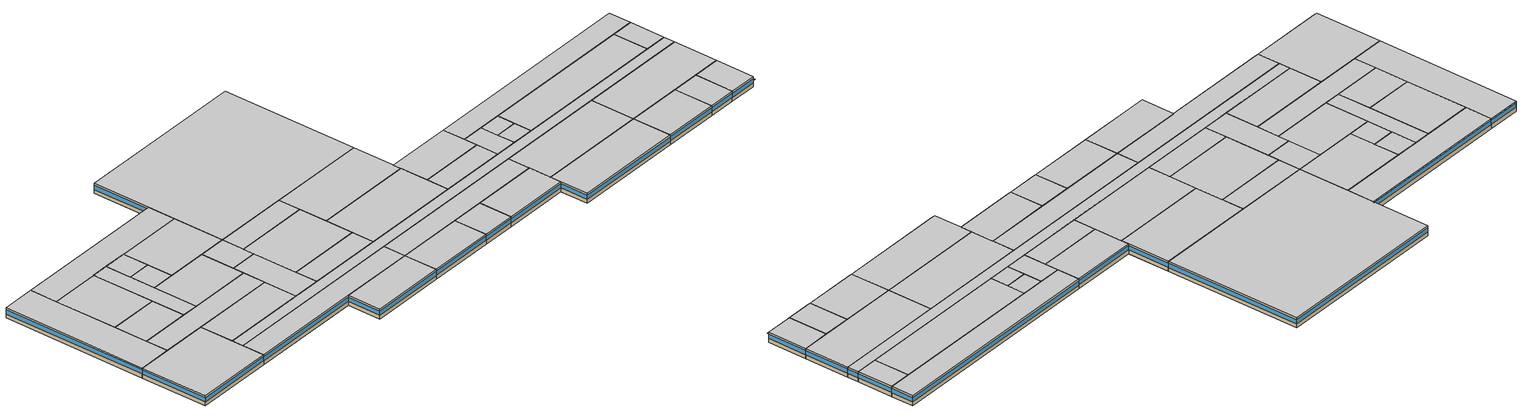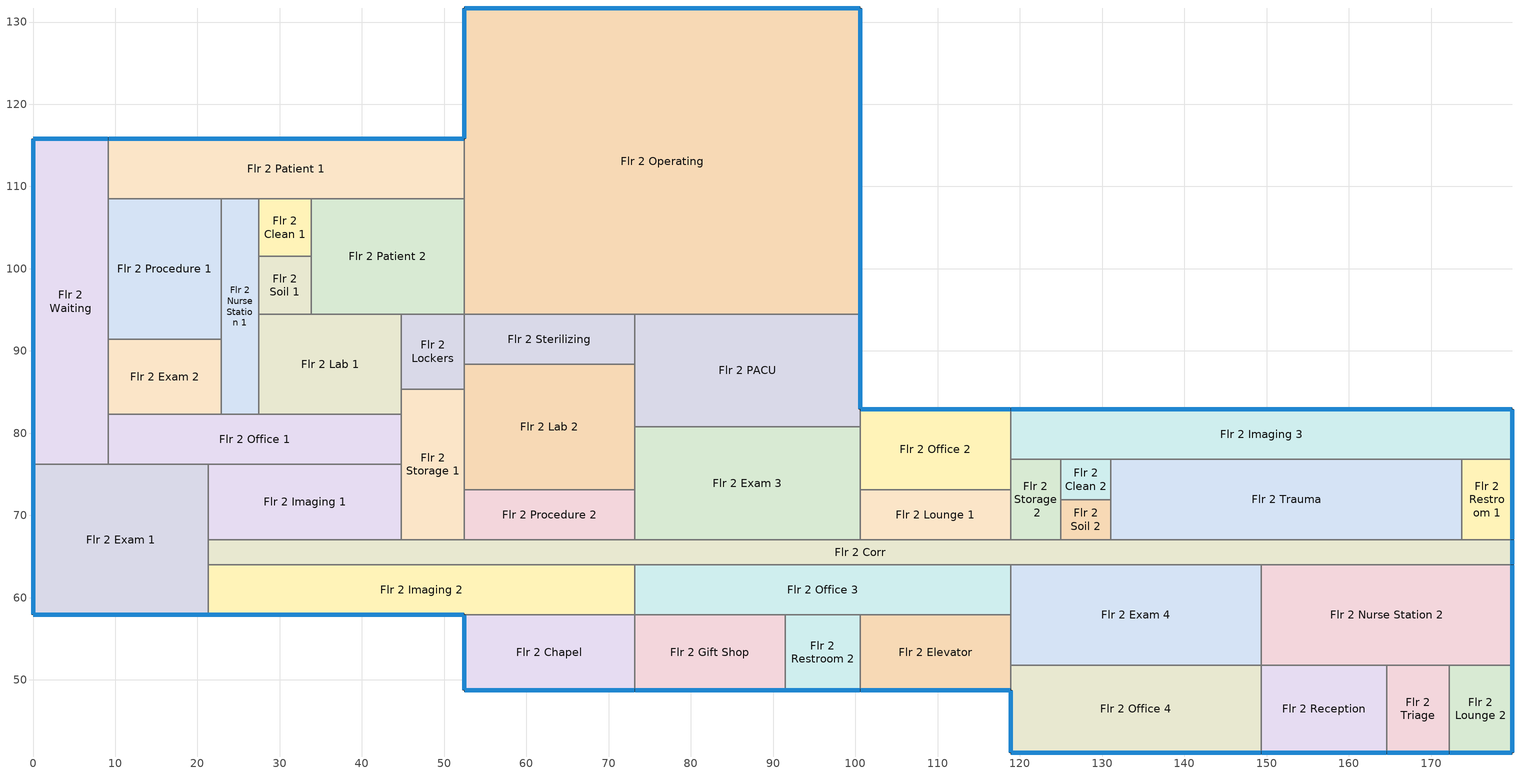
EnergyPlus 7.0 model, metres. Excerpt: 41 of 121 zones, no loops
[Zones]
Flr 2 Chapel
 floor adiabatic (INT-FLOOR-TOPSIDE): 73.15,57.91 73.15,48.77 52.43,48.77 52.43,57.91 z3.96
 wall outside (Mass_R-13.3 ci_Ext-wall): 52.43,57.91 52.43,48.77 73.15,48.77 z3.96:6.71
 wall adiabatic (Standard_Int-Wall): 73.15,48.77 73.15,57.91 52.43,57.91 z3.96:6.71
 window (South_Window): 52.48,48.77 73.1,48.77 z5.06:6.17
 window (West_Window): 52.43,57.86 52.43,48.82 z5.06:6.17
 ceiling adiabatic (INT-FLOOR-UNDERSIDE): 52.43,57.91 52.43,48.77 73.15,48.77 73.15,57.91 z6.71
Flr 2 Clean 1
 floor adiabatic (INT-FLOOR-TOPSIDE): 33.83,108.51 33.83,101.5 27.43,101.5 27.43,108.51 z3.96
 wall adiabatic (Standard_Int-Wall): 33.83,108.51 27.43,108.51 27.43,101.5 33.83,101.5 33.83,108.51 z3.96:6.71
 ceiling adiabatic (INT-FLOOR-UNDERSIDE): 27.43,108.51 27.43,101.5 33.83,101.5 33.83,108.51 z6.71
Flr 2 Clean 2
 floor adiabatic (INT-FLOOR-TOPSIDE): 131.06,76.81 131.06,71.93 124.97,71.93 124.97,76.81 z3.96
 wall adiabatic (Standard_Int-Wall): 131.06,76.81 124.97,76.81 124.97,71.93 131.06,71.93 131.06,76.81 z3.96:6.71
 ceiling adiabatic (INT-FLOOR-UNDERSIDE): 124.97,76.81 124.97,71.93 131.06,71.93 131.06,76.81 z6.71
Flr 2 Corr
 floor adiabatic (INT-FLOOR-TOPSIDE): 179.83,67.06 179.83,64.01 21.34,64.01 21.34,67.06 z3.96
 wall outside (Mass_R-13.3 ci_Ext-wall): 179.83,64.01 179.83,67.06 z3.96:6.71
 wall adiabatic (Standard_Int-Wall): 179.83,67.06 21.34,67.06 21.34,64.01 179.83,64.01 z3.96:6.71
 window (East_Window): 179.83,64.06 179.83,67.01 z5.06:6.2
 ceiling adiabatic (INT-FLOOR-UNDERSIDE): 21.34,67.06 21.34,64.01 179.83,64.01 179.83,67.06 z6.71
Flr 2 Elevator
 floor adiabatic (INT-FLOOR-TOPSIDE): 118.87,57.91 118.87,48.77 100.58,48.77 100.58,57.91 z3.96
 wall outside (Mass_R-13.3 ci_Ext-wall): 100.58,48.77 118.87,48.77 z3.96:6.71
 wall adiabatic (Standard_Int-Wall): 118.87,48.77 118.87,57.91 100.58,57.91 100.58,48.77 z3.96:6.71
 window (South_Window): 100.63,48.77 118.82,48.77 z5.06:6.17
 ceiling adiabatic (INT-FLOOR-UNDERSIDE): 100.58,57.91 100.58,48.77 118.87,48.77 118.87,57.91 z6.71
Flr 2 Exam 1
 floor adiabatic (INT-FLOOR-TOPSIDE): 21.34,76.2 21.34,57.91 0,57.91 0,76.2 z3.96
 wall outside (Mass_R-13.3 ci_Ext-wall): 0,76.2 0,57.91 21.34,57.91 z3.96:6.71
 wall adiabatic (Standard_Int-Wall): 21.34,57.91 21.34,76.2 0,76.2 z3.96:6.71
 window (West_Window): 0,76.15 0,57.96 z5.06:6.17
 window (South_Window): 0.05,57.91 21.29,57.91 z5.06:6.16
 ceiling adiabatic (INT-FLOOR-UNDERSIDE): 0,76.2 0,57.91 21.34,57.91 21.34,76.2 z6.71
Flr 2 Exam 2
 floor adiabatic (INT-FLOOR-TOPSIDE): 22.86,91.44 22.86,82.3 9.14,82.3 9.14,91.44 z3.96
 wall adiabatic (Standard_Int-Wall): 22.86,82.3 22.86,91.44 9.14,91.44 9.14,82.3 22.86,82.3 z3.96:6.71
 ceiling adiabatic (INT-FLOOR-UNDERSIDE): 9.14,91.44 9.14,82.3 22.86,82.3 22.86,91.44 z6.71
Flr 2 Exam 3
 floor adiabatic (INT-FLOOR-TOPSIDE): 100.58,80.77 100.58,67.06 73.15,67.06 73.15,80.77 z3.96
 wall adiabatic (Standard_Int-Wall): 73.15,67.06 100.58,67.06 100.58,80.77 73.15,80.77 73.15,67.06 z3.96:6.71
 ceiling adiabatic (INT-FLOOR-UNDERSIDE): 73.15,80.77 73.15,67.06 100.58,67.06 100.58,80.77 z6.71
Flr 2 Exam 4
 floor adiabatic (INT-FLOOR-TOPSIDE): 149.35,64.01 149.35,51.82 118.87,51.82 118.87,64.01 z3.96
 wall adiabatic (Standard_Int-Wall): 118.87,51.82 149.35,51.82 149.35,64.01 118.87,64.01 118.87,51.82 z3.96:6.71
 ceiling adiabatic (INT-FLOOR-UNDERSIDE): 118.87,64.01 118.87,51.82 149.35,51.82 149.35,64.01 z6.71
Flr 2 Gift Shop
 floor adiabatic (INT-FLOOR-TOPSIDE): 91.44,57.91 91.44,48.77 73.15,48.77 73.15,57.91 z3.96
 wall outside (Mass_R-13.3 ci_Ext-wall): 73.15,48.77 91.44,48.77 z3.96:6.71
 wall adiabatic (Standard_Int-Wall): 91.44,48.77 91.44,57.91 73.15,57.91 73.15,48.77 z3.96:6.71
 window (South_Window): 73.2,48.77 91.39,48.77 z5.06:6.17
 ceiling adiabatic (INT-FLOOR-UNDERSIDE): 73.15,57.91 73.15,48.77 91.44,48.77 91.44,57.91 z6.71
Flr 2 Imaging 1
 floor adiabatic (INT-FLOOR-TOPSIDE): 44.81,76.2 44.81,67.06 21.34,67.06 21.34,76.2 z3.96
 wall adiabatic (Standard_Int-Wall): 21.34,67.06 44.81,67.06 44.81,76.2 21.34,76.2 21.34,67.06 z3.96:6.71
 ceiling adiabatic (INT-FLOOR-UNDERSIDE): 21.34,76.2 21.34,67.06 44.81,67.06 44.81,76.2 z6.71
Flr 2 Imaging 2
 floor adiabatic (INT-FLOOR-TOPSIDE): 73.15,64.01 73.15,57.91 21.34,57.91 21.34,64.01 z3.96
 wall outside (Mass_R-13.3 ci_Ext-wall): 21.34,57.91 52.43,57.91 z3.96:6.71
 wall adiabatic (Standard_Int-Wall): 52.43,57.91 73.15,57.91 73.15,64.01 21.34,64.01 21.34,57.91 z3.96:6.71
 window (South_Window): 21.39,57.91 52.38,57.91 z5.06:6.16
 ceiling adiabatic (INT-FLOOR-UNDERSIDE): 21.34,64.01 21.34,57.91 73.15,57.91 73.15,64.01 z6.71
Flr 2 Imaging 3
 floor adiabatic (INT-FLOOR-TOPSIDE): 179.83,82.91 179.83,76.81 118.87,76.81 118.87,82.91 z3.96
 wall outside (Mass_R-13.3 ci_Ext-wall): 179.83,76.81 179.83,82.91 118.87,82.91 z3.96:6.71
 wall adiabatic (Standard_Int-Wall): 118.87,82.91 118.87,76.81 179.83,76.81 z3.96:6.71
 window (North_Window): 179.78,82.91 118.92,82.91 z5.06:6.16
 window (East_Window): 179.83,76.86 179.83,82.86 z5.06:6.18
 ceiling adiabatic (INT-FLOOR-UNDERSIDE): 118.87,82.91 118.87,76.81 179.83,76.81 179.83,82.91 z6.71
Flr 2 Lab 1
 floor adiabatic (INT-FLOOR-TOPSIDE): 44.81,94.49 44.81,82.3 27.43,82.3 27.43,94.49 z3.96
 wall adiabatic (Standard_Int-Wall): 44.81,82.3 44.81,94.49 27.43,94.49 27.43,82.3 44.81,82.3 z3.96:6.71
 ceiling adiabatic (INT-FLOOR-UNDERSIDE): 27.43,94.49 27.43,82.3 44.81,82.3 44.81,94.49 z6.71
Flr 2 Lab 2
 floor adiabatic (INT-FLOOR-TOPSIDE): 73.15,88.39 73.15,73.15 52.43,73.15 52.43,88.39 z3.96
 wall adiabatic (Standard_Int-Wall): 52.43,73.15 73.15,73.15 73.15,88.39 52.43,88.39 52.43,73.15 z3.96:6.71
 ceiling adiabatic (INT-FLOOR-UNDERSIDE): 52.43,88.39 52.43,73.15 73.15,73.15 73.15,88.39 z6.71
Flr 2 Lockers
 floor adiabatic (INT-FLOOR-TOPSIDE): 52.43,94.49 52.43,85.34 44.81,85.34 44.81,94.49 z3.96
 wall adiabatic (Standard_Int-Wall): 44.81,85.34 52.43,85.34 52.43,94.49 44.81,94.49 44.81,85.34 z3.96:6.71
 ceiling adiabatic (INT-FLOOR-UNDERSIDE): 44.81,94.49 44.81,85.34 52.43,85.34 52.43,94.49 z6.71
Flr 2 Lounge 1
 floor adiabatic (INT-FLOOR-TOPSIDE): 118.87,73.15 118.87,67.06 100.58,67.06 100.58,73.15 z3.96
 wall adiabatic (Standard_Int-Wall): 118.87,73.15 100.58,73.15 100.58,67.06 118.87,67.06 118.87,73.15 z3.96:6.71
 ceiling adiabatic (INT-FLOOR-UNDERSIDE): 100.58,73.15 100.58,67.06 118.87,67.06 118.87,73.15 z6.71
Flr 2 Lounge 2
 floor adiabatic (INT-FLOOR-TOPSIDE): 179.83,51.82 179.83,41.15 172.21,41.15 172.21,51.82 z3.96
 wall outside (Mass_R-13.3 ci_Ext-wall): 172.21,41.15 179.83,41.15 179.83,51.82 z3.96:6.71
 wall adiabatic (Standard_Int-Wall): 179.83,51.82 172.21,51.82 172.21,41.15 z3.96:6.71
 window (East_Window): 179.83,41.2 179.83,51.77 z5.06:6.17
 window (South_Window): 172.26,41.15 179.78,41.15 z5.06:6.17
 ceiling adiabatic (INT-FLOOR-UNDERSIDE): 172.21,51.82 172.21,41.15 179.83,41.15 179.83,51.82 z6.71
Flr 2 Nurse Station 1
 floor adiabatic (INT-FLOOR-TOPSIDE): 27.43,108.51 27.43,82.3 22.86,82.3 22.86,108.51 z3.96
 wall adiabatic (Standard_Int-Wall): 27.43,82.3 27.43,108.51 22.86,108.51 22.86,82.3 27.43,82.3 z3.96:6.71
 ceiling adiabatic (INT-FLOOR-UNDERSIDE): 22.86,108.51 22.86,82.3 27.43,82.3 27.43,108.51 z6.71
Flr 2 Nurse Station 2
 floor adiabatic (INT-FLOOR-TOPSIDE): 179.83,64.01 179.83,51.82 149.35,51.82 149.35,64.01 z3.96
 wall outside (Mass_R-13.3 ci_Ext-wall): 179.83,51.82 179.83,64.01 z3.96:6.71
 wall adiabatic (Standard_Int-Wall): 179.83,64.01 149.35,64.01 149.35,51.82 179.83,51.82 z3.96:6.71
 window (East_Window): 179.83,51.87 179.83,63.96 z5.06:6.17
 ceiling adiabatic (INT-FLOOR-UNDERSIDE): 149.35,64.01 149.35,51.82 179.83,51.82 179.83,64.01 z6.71
Flr 2 Office 1
 floor adiabatic (INT-FLOOR-TOPSIDE): 44.81,82.3 44.81,76.2 9.14,76.2 9.14,82.3 z3.96
 wall adiabatic (Standard_Int-Wall): 44.81,82.3 9.14,82.3 9.14,76.2 44.81,76.2 44.81,82.3 z3.96:6.71
 ceiling adiabatic (INT-FLOOR-UNDERSIDE): 9.14,82.3 9.14,76.2 44.81,76.2 44.81,82.3 z6.71
Flr 2 Office 2
 floor adiabatic (INT-FLOOR-TOPSIDE): 118.87,82.91 118.87,73.15 100.58,73.15 100.58,82.91 z3.96
 wall outside (Mass_R-13.3 ci_Ext-wall): 118.87,82.91 100.58,82.91 z3.96:6.71
 wall adiabatic (Standard_Int-Wall): 100.58,82.91 100.58,73.15 118.87,73.15 118.87,82.91 z3.96:6.71
 window (North_Window): 118.82,82.91 100.63,82.91 z5.06:6.17
 ceiling adiabatic (INT-FLOOR-UNDERSIDE): 100.58,82.91 100.58,73.15 118.87,73.15 118.87,82.91 z6.71
Flr 2 Office 3
 floor adiabatic (INT-FLOOR-TOPSIDE): 118.87,64.01 118.87,57.91 73.15,57.91 73.15,64.01 z3.96
 wall adiabatic (Standard_Int-Wall): 118.87,64.01 73.15,64.01 73.15,57.91 118.87,57.91 118.87,64.01 z3.96:6.71
 ceiling adiabatic (INT-FLOOR-UNDERSIDE): 73.15,64.01 73.15,57.91 118.87,57.91 118.87,64.01 z6.71
Flr 2 Office 4
 floor adiabatic (INT-FLOOR-TOPSIDE): 149.35,51.82 149.35,41.15 118.87,41.15 118.87,51.82 z3.96
 wall outside (Mass_R-13.3 ci_Ext-wall): 118.87,48.77 118.87,41.15 149.35,41.15 z3.96:6.71
 wall adiabatic (Standard_Int-Wall): 149.35,41.15 149.35,51.82 118.87,51.82 118.87,48.77 z3.96:6.71
 window (West_Window): 118.87,48.72 118.87,41.2 z5.06:6.17
 window (South_Window): 118.92,41.15 149.3,41.15 z5.06:6.16
 ceiling adiabatic (INT-FLOOR-UNDERSIDE): 118.87,51.82 118.87,41.15 149.35,41.15 149.35,51.82 z6.71
Flr 2 Operating
 floor adiabatic (INT-FLOOR-TOPSIDE): 100.58,131.67 100.58,94.49 52.43,94.49 52.43,131.67 z3.96
 wall outside (Mass_R-13.3 ci_Ext-wall): 100.58,94.49 100.58,131.67 52.43,131.67 52.43,115.82 z3.96:6.71
 wall adiabatic (Standard_Int-Wall): 52.43,115.82 52.43,94.49 100.58,94.49 z3.96:6.71
 window (West_Window): 52.43,131.62 52.43,115.87 z5.06:6.17
 window (East_Window): 100.58,94.54 100.58,131.62 z5.06:6.16
 window (North_Window): 100.53,131.67 52.48,131.67 z5.06:6.16
 ceiling adiabatic (INT-FLOOR-UNDERSIDE): 52.43,131.67 52.43,94.49 100.58,94.49 100.58,131.67 z6.71
Flr 2 PACU
 floor adiabatic (INT-FLOOR-TOPSIDE): 100.58,94.49 100.58,80.77 73.15,80.77 73.15,94.49 z3.96
 wall outside (Mass_R-13.3 ci_Ext-wall): 100.58,82.91 100.58,94.49 z3.96:6.71
 wall adiabatic (Standard_Int-Wall): 100.58,94.49 73.15,94.49 73.15,80.77 100.58,80.77 100.58,82.91 z3.96:6.71
 window (East_Window): 100.58,82.96 100.58,94.44 z5.06:6.17
 ceiling adiabatic (INT-FLOOR-UNDERSIDE): 73.15,94.49 73.15,80.77 100.58,80.77 100.58,94.49 z6.71
Flr 2 Patient 1
 floor adiabatic (INT-FLOOR-TOPSIDE): 52.43,115.82 52.43,108.51 9.14,108.51 9.14,115.82 z3.96
 wall outside (Mass_R-13.3 ci_Ext-wall): 52.43,115.82 9.14,115.82 z3.96:6.71
 wall adiabatic (Standard_Int-Wall): 9.14,115.82 9.14,108.51 52.43,108.51 52.43,115.82 z3.96:6.71
 window (North_Window): 52.38,115.82 9.19,115.82 z5.06:6.16
 ceiling adiabatic (INT-FLOOR-UNDERSIDE): 9.14,115.82 9.14,108.51 52.43,108.51 52.43,115.82 z6.71
Flr 2 Patient 2
 floor adiabatic (INT-FLOOR-TOPSIDE): 52.43,108.51 52.43,94.49 33.83,94.49 33.83,108.51 z3.96
 wall adiabatic (Standard_Int-Wall): 33.83,108.51 33.83,94.49 52.43,94.49 52.43,108.51 33.83,108.51 z3.96:6.71
 ceiling adiabatic (INT-FLOOR-UNDERSIDE): 33.83,108.51 33.83,94.49 52.43,94.49 52.43,108.51 z6.71
Flr 2 Procedure 1
 floor adiabatic (INT-FLOOR-TOPSIDE): 22.86,108.51 22.86,91.44 9.14,91.44 9.14,108.51 z3.96
 wall adiabatic (Standard_Int-Wall): 9.14,108.51 9.14,91.44 22.86,91.44 22.86,108.51 9.14,108.51 z3.96:6.71
 ceiling adiabatic (INT-FLOOR-UNDERSIDE): 9.14,108.51 9.14,91.44 22.86,91.44 22.86,108.51 z6.71
Flr 2 Procedure 2
 floor adiabatic (INT-FLOOR-TOPSIDE): 73.15,73.15 73.15,67.06 52.43,67.06 52.43,73.15 z3.96
 wall adiabatic (Standard_Int-Wall): 73.15,73.15 52.43,73.15 52.43,67.06 73.15,67.06 73.15,73.15 z3.96:6.71
 ceiling adiabatic (INT-FLOOR-UNDERSIDE): 52.43,73.15 52.43,67.06 73.15,67.06 73.15,73.15 z6.71
Flr 2 Reception
 floor adiabatic (INT-FLOOR-TOPSIDE): 164.59,51.82 164.59,41.15 149.35,41.15 149.35,51.82 z3.96
 wall outside (Mass_R-13.3 ci_Ext-wall): 149.35,41.15 164.59,41.15 z3.96:6.71
 wall adiabatic (Standard_Int-Wall): 164.59,41.15 164.59,51.82 149.35,51.82 149.35,41.15 z3.96:6.71
 window (South_Window): 149.4,41.15 164.54,41.15 z5.06:6.17
 ceiling adiabatic (INT-FLOOR-UNDERSIDE): 149.35,51.82 149.35,41.15 164.59,41.15 164.59,51.82 z6.71
Flr 2 Restroom 1
 floor adiabatic (INT-FLOOR-TOPSIDE): 179.83,76.81 179.83,67.06 173.74,67.06 173.74,76.81 z3.96
 wall outside (Mass_R-13.3 ci_Ext-wall): 179.83,67.06 179.83,76.81 z3.96:6.71
 wall adiabatic (Standard_Int-Wall): 179.83,76.81 173.74,76.81 173.74,67.06 179.83,67.06 z3.96:6.71
 window (East_Window): 179.83,67.11 179.83,76.76 z5.06:6.17
 ceiling adiabatic (INT-FLOOR-UNDERSIDE): 173.74,76.81 173.74,67.06 179.83,67.06 179.83,76.81 z6.71
Flr 2 Restroom 2
 floor adiabatic (INT-FLOOR-TOPSIDE): 100.58,57.91 100.58,48.77 91.44,48.77 91.44,57.91 z3.96
 wall outside (Mass_R-13.3 ci_Ext-wall): 91.44,48.77 100.58,48.77 z3.96:6.71
 wall adiabatic (Standard_Int-Wall): 100.58,48.77 100.58,57.91 91.44,57.91 91.44,48.77 z3.96:6.71
 window (South_Window): 91.49,48.77 100.53,48.77 z5.06:6.17
 ceiling adiabatic (INT-FLOOR-UNDERSIDE): 91.44,57.91 91.44,48.77 100.58,48.77 100.58,57.91 z6.71
Flr 2 Soil 1
 floor adiabatic (INT-FLOOR-TOPSIDE): 33.83,101.5 33.83,94.49 27.43,94.49 27.43,101.5 z3.96
 wall adiabatic (Standard_Int-Wall): 33.83,101.5 27.43,101.5 27.43,94.49 33.83,94.49 33.83,101.5 z3.96:6.71
 ceiling adiabatic (INT-FLOOR-UNDERSIDE): 27.43,101.5 27.43,94.49 33.83,94.49 33.83,101.5 z6.71
Flr 2 Soil 2
 floor adiabatic (INT-FLOOR-TOPSIDE): 131.06,71.93 131.06,67.06 124.97,67.06 124.97,71.93 z3.96
 wall adiabatic (Standard_Int-Wall): 131.06,71.93 124.97,71.93 124.97,67.06 131.06,67.06 131.06,71.93 z3.96:6.71
 ceiling adiabatic (INT-FLOOR-UNDERSIDE): 124.97,71.93 124.97,67.06 131.06,67.06 131.06,71.93 z6.71
Flr 2 Sterilizing
 floor adiabatic (INT-FLOOR-TOPSIDE): 73.15,94.49 73.15,88.39 52.43,88.39 52.43,94.49 z3.96
 wall adiabatic (Standard_Int-Wall): 73.15,94.49 52.43,94.49 52.43,88.39 73.15,88.39 73.15,94.49 z3.96:6.71
 ceiling adiabatic (INT-FLOOR-UNDERSIDE): 52.43,94.49 52.43,88.39 73.15,88.39 73.15,94.49 z6.71
Flr 2 Storage 1
 floor adiabatic (INT-FLOOR-TOPSIDE): 52.43,85.34 52.43,67.06 44.81,67.06 44.81,85.34 z3.96
 wall adiabatic (Standard_Int-Wall): 52.43,67.06 52.43,85.34 44.81,85.34 44.81,67.06 52.43,67.06 z3.96:6.71
 ceiling adiabatic (INT-FLOOR-UNDERSIDE): 44.81,85.34 44.81,67.06 52.43,67.06 52.43,85.34 z6.71
Flr 2 Storage 2
 floor adiabatic (INT-FLOOR-TOPSIDE): 124.97,76.81 124.97,67.06 118.87,67.06 118.87,76.81 z3.96
 wall adiabatic (Standard_Int-Wall): 124.97,76.81 118.87,76.81 118.87,67.06 124.97,67.06 124.97,76.81 z3.96:6.71
 ceiling adiabatic (INT-FLOOR-UNDERSIDE): 118.87,76.81 118.87,67.06 124.97,67.06 124.97,76.81 z6.71
Flr 2 Trauma
 floor adiabatic (INT-FLOOR-TOPSIDE): 173.74,76.81 173.74,67.06 131.06,67.06 131.06,76.81 z3.96
 wall adiabatic (Standard_Int-Wall): 131.06,76.81 131.06,67.06 173.74,67.06 173.74,76.81 131.06,76.81 z3.96:6.71
 ceiling adiabatic (INT-FLOOR-UNDERSIDE): 131.06,76.81 131.06,67.06 173.74,67.06 173.74,76.81 z6.71
Flr 2 Triage
 floor adiabatic (INT-FLOOR-TOPSIDE): 172.21,51.82 172.21,41.15 164.59,41.15 164.59,51.82 z3.96
 wall outside (Mass_R-13.3 ci_Ext-wall): 164.59,41.15 172.21,41.15 z3.96:6.71
 wall adiabatic (Standard_Int-Wall): 172.21,41.15 172.21,51.82 164.59,51.82 164.59,41.15 z3.96:6.71
 window (South_Window): 164.64,41.15 172.16,41.15 z5.06:6.17
 ceiling adiabatic (INT-FLOOR-UNDERSIDE): 164.59,51.82 164.59,41.15 172.21,41.15 172.21,51.82 z6.71
Flr 2 Waiting
 floor adiabatic (INT-FLOOR-TOPSIDE): 9.14,115.82 9.14,76.2 0,76.2 0,115.82 z3.96
 wall outside (Mass_R-13.3 ci_Ext-wall): 9.14,115.82 0,115.82 0,76.2 z3.96:6.71
 wall adiabatic (Standard_Int-Wall): 0,76.2 9.14,76.2 9.14,115.82 z3.96:6.71
 window (North_Window): 9.09,115.82 0.05,115.82 z5.06:6.17
 window (West_Window): 0,115.77 0,76.25 z5.06:6.16
 ceiling adiabatic (INT-FLOOR-UNDERSIDE): 0,115.82 0,76.2 9.14,76.2 9.14,115.82 z6.71
shading: 52.48,48.22 52.48,48.77 73.1,48.77 73.1,48.22 z6.17; 100.63,48.22 100.63,48.77 118.82,48.77 118.82,48.22 z6.17; 0.05,57.36 0.05,57.91 21.29,57.91 21.29,57.36 z6.16; 73.2,48.22 73.2,48.77 91.39,48.77 91.39,48.22 z6.17; 21.39,57.36 21.39,57.91 52.38,57.91 52.38,57.36 z6.16; 172.26,40.59 172.26,41.15 179.78,41.15 179.78,40.59 z6.17; 118.92,40.6 118.92,41.15 149.3,41.15 149.3,40.6 z6.16; 149.4,40.6 149.4,41.15 164.54,41.15 164.54,40.6 z6.17; 91.49,48.21 91.49,48.77 100.53,48.77 100.53,48.21 z6.17; 164.64,40.59 164.64,41.15 172.16,41.15 172.16,40.59 z6.17
[Building]
Large Hospital TSD Low-Energy Model: North Axis=0; Terrain=City; Loads Convergence Tolerance Value=0.04; Temperature Convergence Tolerance Value=0.4; Solar Distribution=FullInteriorAndExterior; Maximum Number of Warmup Days=50; Minimum Number of Warmup Days=6
[Site:Location]
USA MD-BALTIMORE: Latitude {deg}=39.17; Longitude {deg}=-76.67; Time Zone {hr}=-5; Elevation {m}=47
[Site:GroundTemperature:BuildingSurface]
19.713, 19.665, 19.706, 19.745, 20.486, 22.11, 22.459, 22.554, 22.169, 20.607, 20.047, 19.805
[Site:WaterMainsTemperature]
Calculation Method=CORRELATION; Annual Average Outdoor Air Temperature {C}=12.56; Maximum Difference In Monthly Average Outdoor Air Temperatures {deltaC}=25.2
[SizingPeriod:DesignDay] Barometric Pressure {Pa}=100762; Rain {0-no,1-yes}=0; Snow on ground {0-no,1-yes}=0; Day of Month=21; Daylight Savings Time Indicator=0; Humidity Indicating Type=WetBulb
Name | Maximum Dry-Bulb Temperature {C} | Daily Temp Range {C} | Humidity Indicating Conditions at Maximum Dry-Bulb | Wind Speed {m/s} design conditions vs. traditional 6.71 m/s (15 mph) | Wind Direction {Degrees; N=0, S=180} | Clearness {0.0 to 1.1} | Month | Day Type | Wind Speed {m/s} design conditions vs. traditional 3.35 m/s (7mph)
BALTIMORE Ann Htg 99.6% Condns DB | -11 | 0 | -11 | 3.9 | 270 | 0 | 1 | WinterDesignDay
BALTIMORE Ann Clg .4% Condns DB=>MWB | 34.2 | 10.4 | 23.9 |  | 280 | 1 | 7 | SummerDesignDay | 4.7
BALTIMORE Ann Clg .4% Condns WB=>MDB | 31.3 | 10.4 | 25.6 |  | 280 | 1 | 7 | SummerDesignDay | 4.7
[WindowMaterial:SimpleGlazingSystem] U-Factor=2.498; Solar Heat Gain Coefficient=0.38; Visible Transmittance=0.38
SOUTH; EAST; NORTH; WEST
[Material] Thermal Absorptance=0.9
Name | Roughness | Thickness | Conductivity | Density | Specific Heat | Solar Absorptance | Visible Absorptance | Thickness {m} | Conductivity {W/m-K} | Density {kg/m3} | Specific Heat {J/kg-K}
GP01 1/2 GYPSUM | Smooth | 0.0127 | 0.16 | 800 | 1090 | 0.7 | 0.5
1IN Stucco | Smooth | 0.0253 | 0.6918 | 1858 | 837 | 0.92 | 0.92
8IN Concrete HW | MediumRough | 0.2033 | 1.7296 | 2243 | 837 | 0.65 | 0.65
Wall Insulation [61] | MediumRough | 0.0785 | 0.0432 | 91 | 837 | 0.5 | 0.5
1/2IN Gypsum | Smooth | 0.0127 | 0.16 | 784.9 | 830 | 0.92 | 0.92
Std Wood 6inch | MediumSmooth |  |  |  |  | 0.7 | 0.7 | 0.15 | 0.12 | 540 | 1210
Std MAT-CC05 4 MW CONCRETE | Rough |  |  |  |  | 0.7 | 0.2 | 0.1 | 0.858 | 1968 | 836.8
[Material:NoMass]
Std CP02 CARPET PAD: Roughness=VeryRough; Thermal Resistance {m2-K/W}=0.21648; Thermal Absorptance=0.9; Solar Absorptance=0.7; Visible Absorptance=0.8
[Construction]
South_Window: SOUTH
East_Window: EAST
North_Window: NORTH
West_Window: WEST
Standard_Int-Wall: GP01 1/2 GYPSUM, GP01 1/2 GYPSUM
Mass_R-13.3 ci_Ext-wall: 1IN Stucco, 8IN Concrete HW, Wall Insulation [61], 1/2IN Gypsum
InteriorFurnishings: Std Wood 6inch
INT-FLOOR-TOPSIDE: Std MAT-CC05 4 MW CONCRETE, Std CP02 CARPET PAD
INT-FLOOR-UNDERSIDE: Std CP02 CARPET PAD, Std MAT-CC05 4 MW CONCRETE
[Zone] Type=1; Multiplier=1; Ceiling Height {m}=AutoCalculate; Floor Area {m2}=AutoCalculate; Part of Total Floor Area=Yes
Name | Volume {m3}
Flr 2 Chapel | 519.8973
Flr 2 Clean 1; Flr 2 Soil 1 | 123.0933
Flr 2 Clean 2; Flr 2 Soil 2 | 81.5525
Flr 2 Corr | 1325.23
Flr 2 Elevator; Flr 2 Gift Shop | 458.7329
Flr 2 Exam 1 | 1070.38
Flr 2 Exam 2 | 344.0497
Flr 2 Exam 3; Flr 2 PACU | 1032.15
Flr 2 Exam 4; Flr 2 Imaging 3; Flr 2 Nurse Station 2 | 1019.41
Flr 2 Imaging 1 | 588.7072
Flr 2 Imaging 2; Flr 2 Lab 2 | 866.4955
Flr 2 Lab 1 | 581.0617
Flr 2 Lockers | 191.1387
Flr 2 Lounge 1 | 305.8219
Flr 2 Lounge 2; Flr 2 Triage | 222.9952
Flr 2 Nurse Station 1 | 328.7586
Flr 2 Office 1 | 596.3528
Flr 2 Office 2 | 489.3151
Flr 2 Office 3 | 764.5549
Flr 2 Office 4 | 891.9807
Flr 2 Operating | 4912.52
Flr 2 Patient 1 | 868.5343
Flr 2 Patient 2 | 715.1136
Flr 2 Procedure 1 | 642.2261
Flr 2 Procedure 2; Flr 2 Sterilizing | 346.5982
Flr 2 Reception | 445.9903
Flr 2 Restroom 1; Flr 2 Storage 2 | 163.105
Flr 2 Restroom 2 | 229.3665
Flr 2 Storage 1 | 382.2774
Flr 2 Trauma | 1141.74
Flr 2 Waiting | 993.9213
[InternalMass] Construction=InteriorFurnishings
Name | Zone | Surface Area
Flr 2 Chapel Internal Mass | Flr 2 Chapel | 379.0444
Flr 2 Clean 1 Internal Mass | Flr 2 Clean 1 | 89.7443
Flr 2 Clean 2 Internal Mass | Flr 2 Clean 2 | 59.4579
Flr 2 Corr Internal Mass | Flr 2 Corr | 966.1916
Flr 2 Elevator Internal Mass | Flr 2 Elevator | 334.4509
Flr 2 Exam 1 Internal Mass | Flr 2 Exam 1 | 780.3855
Flr 2 Exam 2 Internal Mass | Flr 2 Exam 2 | 250.8382
Flr 2 Exam 3 Internal Mass | Flr 2 Exam 3 | 752.5146
Flr 2 Exam 4 Internal Mass | Flr 2 Exam 4 | 743.2243
Flr 2 Gift Shop Internal Mass | Flr 2 Gift Shop | 334.4509
Flr 2 Imaging 1 Internal Mass | Flr 2 Imaging 1 | 429.212
Flr 2 Imaging 2 Internal Mass | Flr 2 Imaging 2 | 631.7407
Flr 2 Imaging 3 Internal Mass | Flr 2 Imaging 3 | 743.2243
Flr 2 Lab 1 Internal Mass | Flr 2 Lab 1 | 423.6379
Flr 2 Lab 2 Internal Mass | Flr 2 Lab 2 | 631.7407
Flr 2 Lockers Internal Mass | Flr 2 Lockers | 139.3546
Flr 2 Lounge 1 Internal Mass | Flr 2 Lounge 1 | 222.9673
Flr 2 Lounge 2 Internal Mass | Flr 2 Lounge 2 | 162.5803
Flr 2 Nurse Station 1 Internal Mass | Flr 2 Nurse Station 1 | 239.6898
Flr 2 Nurse Station 2 Internal Mass | Flr 2 Nurse Station 2 | 743.2243
Flr 2 Office 1 Internal Mass | Flr 2 Office 1 | 434.7862
Flr 2 Office 2 Internal Mass | Flr 2 Office 2 | 356.7477
Flr 2 Office 3 Internal Mass | Flr 2 Office 3 | 557.4182
Flr 2 Office 4 Internal Mass | Flr 2 Office 4 | 650.3213
Flr 2 Operating Internal Mass | Flr 2 Operating | 3581.6
Flr 2 PACU Internal Mass | Flr 2 PACU | 752.5146
Flr 2 Patient 1 Internal Mass | Flr 2 Patient 1 | 633.2271
Flr 2 Patient 2 Internal Mass | Flr 2 Patient 2 | 521.3719
Flr 2 Procedure 1 Internal Mass | Flr 2 Procedure 1 | 468.2313
Flr 2 Procedure 2 Internal Mass | Flr 2 Procedure 2 | 252.6963
Flr 2 Reception Internal Mass | Flr 2 Reception | 325.1606
Flr 2 Restroom 1 Internal Mass | Flr 2 Restroom 1 | 118.9159
Flr 2 Restroom 2 Internal Mass | Flr 2 Restroom 2 | 167.2255
Flr 2 Soil 1 Internal Mass | Flr 2 Soil 1 | 89.7443
Flr 2 Soil 2 Internal Mass | Flr 2 Soil 2 | 59.4579
Flr 2 Sterilizing Internal Mass | Flr 2 Sterilizing | 252.6963
Flr 2 Storage 1 Internal Mass | Flr 2 Storage 1 | 278.7091
Flr 2 Storage 2 Internal Mass | Flr 2 Storage 2 | 118.9159
Flr 2 Trauma Internal Mass | Flr 2 Trauma | 832.4112
Flr 2 Triage Internal Mass | Flr 2 Triage | 162.5803
Flr 2 Waiting Internal Mass | Flr 2 Waiting | 724.6437
[ZoneInfiltration:DesignFlowRate] Constant Term Coefficient=1; Temperature Term Coefficient=0; Velocity Term Coefficient=0; Velocity Squared Term Coefficient=0
Name | Zone | Schedule | Design Volume Flow Rate Calculation Method | Flow per Exterior Surface Area {m3/s/m2} | Design Flow Rate {m3/s}
Flr 2 Chapel_Infiltration | Flr 2 Chapel | INFIL_SCH | Flow/ExteriorWallArea | 0.0002567
Flr 2 Clean 1_Infiltration | Flr 2 Clean 1 | WDD_Only_Sch | Flow/Zone |  | 0.0170963
Flr 2 Clean 2_Infiltration | Flr 2 Clean 2 | WDD_Only_Sch | Flow/Zone |  | 0.0113267
Flr 2 Corr_Infiltration | Flr 2 Corr | INFIL_SCH | Flow/ExteriorWallArea | 0.0002567
Flr 2 Elevator_Infiltration | Flr 2 Elevator | INFIL_SCH | Flow/ExteriorWallArea | 0.0002567
Flr 2 Exam 1_Infiltration | Flr 2 Exam 1 | INFIL_SCH | Flow/ExteriorWallArea | 0.0002567
Flr 2 Exam 2_Infiltration | Flr 2 Exam 2 | WDD_Only_Sch | Flow/Zone |  | 0.0477847
Flr 2 Exam 3_Infiltration | Flr 2 Exam 3 | WDD_Only_Sch | Flow/Zone |  | 0.143354
Flr 2 Exam 4_Infiltration | Flr 2 Exam 4 | WDD_Only_Sch | Flow/Zone |  | 0.141584
Flr 2 Gift Shop_Infiltration | Flr 2 Gift Shop | INFIL_SCH | Flow/ExteriorWallArea | 0.0002567
Flr 2 Imaging 1_Infiltration | Flr 2 Imaging 1 | WDD_Only_Sch | Flow/Zone |  | 0.0817649
Flr 2 Imaging 2_Infiltration | Flr 2 Imaging 2 | INFIL_SCH | Flow/ExteriorWallArea | 0.0002567
Flr 2 Imaging 3_Infiltration | Flr 2 Imaging 3 | INFIL_SCH | Flow/ExteriorWallArea | 0.0002567
Flr 2 Lab 1_Infiltration | Flr 2 Lab 1 | WDD_Only_Sch | Flow/Zone |  | 0.080703
Flr 2 Lab 2_Infiltration | Flr 2 Lab 2 | WDD_Only_Sch | Flow/Zone |  | 0.120347
Flr 2 Lockers_Infiltration | Flr 2 Lockers | WDD_Only_Sch | Flow/Zone |  | 0.026547
Flr 2 Lounge 1_Infiltration | Flr 2 Lounge 1 | WDD_Only_Sch | Flow/Zone |  | 0.0424753
Flr 2 Lounge 2_Infiltration | Flr 2 Lounge 2 | INFIL_SCH | Flow/ExteriorWallArea | 0.0002567
Flr 2 Nurse Station 1_Infiltration | Flr 2 Nurse Station 1 | WDD_Only_Sch | Flow/Zone |  | 0.0456609
Flr 2 Nurse Station 2_Infiltration | Flr 2 Nurse Station 2 | INFIL_SCH | Flow/ExteriorWallArea | 0.0002567
Flr 2 Office 1_Infiltration | Flr 2 Office 1 | WDD_Only_Sch | Flow/Zone |  | 0.0828268
Flr 2 Office 2_Infiltration | Flr 2 Office 2 | INFIL_SCH | Flow/ExteriorWallArea | 0.0002567
Flr 2 Office 3_Infiltration | Flr 2 Office 3 | WDD_Only_Sch | Flow/Zone |  | 0.106188
Flr 2 Office 4_Infiltration | Flr 2 Office 4 | INFIL_SCH | Flow/ExteriorWallArea | 0.0002567
Flr 2 Operating_Infiltration | Flr 2 Operating | INFIL_SCH | Flow/ExteriorWallArea | 0.0002567
Flr 2 PACU_Infiltration | Flr 2 PACU | INFIL_SCH | Flow/ExteriorWallArea | 0.0002567
Flr 2 Patient 1_Infiltration | Flr 2 Patient 1 | INFIL_SCH | Flow/ExteriorWallArea | 0.0002567
Flr 2 Patient 2_Infiltration | Flr 2 Patient 2 | WDD_Only_Sch | Flow/Zone |  | 0.0993213
Flr 2 Procedure 1_Infiltration | Flr 2 Procedure 1 | WDD_Only_Sch | Flow/Zone |  | 0.0891981
Flr 2 Procedure 2_Infiltration | Flr 2 Procedure 2 | WDD_Only_Sch | Flow/Zone |  | 0.0481386
Flr 2 Reception_Infiltration | Flr 2 Reception | INFIL_SCH | Flow/ExteriorWallArea | 0.0002567
Flr 2 Restroom 1_Infiltration | Flr 2 Restroom 1 | INFIL_SCH | Flow/ExteriorWallArea | 0.0002567
Flr 2 Restroom 2_Infiltration | Flr 2 Restroom 2 | INFIL_SCH | Flow/ExteriorWallArea | 0.0002567
Flr 2 Soil 1_Infiltration | Flr 2 Soil 1 | WDD_Only_Sch | Flow/Zone |  | 0.0170963
Flr 2 Soil 2_Infiltration | Flr 2 Soil 2 | WDD_Only_Sch | Flow/Zone |  | 0.0113267
Flr 2 Sterilizing_Infiltration | Flr 2 Sterilizing | WDD_Only_Sch | Flow/Zone |  | 0.0481386
Flr 2 Storage 1_Infiltration | Flr 2 Storage 1 | WDD_Only_Sch | Flow/Zone |  | 0.0530941
Flr 2 Storage 2_Infiltration | Flr 2 Storage 2 | WDD_Only_Sch | Flow/Zone |  | 0.0226535
Flr 2 Trauma_Infiltration | Flr 2 Trauma | WDD_Only_Sch | Flow/Zone |  | 0.158574
Flr 2 Triage_Infiltration | Flr 2 Triage | INFIL_SCH | Flow/ExteriorWallArea | 0.0002567
Flr 2 Waiting_Infiltration | Flr 2 Waiting | INFIL_SCH | Flow/ExteriorWallArea | 0.0002567
[People] Number of People Calculation Method=People; Fraction Radiant=0.3; User Specified Sensible Fraction=AUTOCALCULATE; Activity Level Schedule=ACTIVITY_SCH; Carbon Dioxide Generation Rate {m3/s-W}=3.82E-8; Enable ASHRAE 55 Comfort Warnings=No; MRT Calculation=ZoneAveraged; Work Efficiency Schedule=WORK_EFF_SCH; Clothing Schedule=CLOTHING_SCH; Air Velocity Schedule=AIR_VELO_SCH; Thermal Comfort Report=FANGER
Name | Zone | Schedule | Number of People
Flr 2 Chapel People | Flr 2 Chapel | Office_Occ_Sch | 10.1963
Flr 2 Clean 1 People | Flr 2 Clean 1 | 24_7_Occ_Sch | 2.4141
Flr 2 Clean 2 People | Flr 2 Clean 2 | 24_7_Occ_Sch | 1.5994
Flr 2 Elevator People | Flr 2 Elevator | 24_7_Occ_Sch | 53.9971
Flr 2 Exam 1 People | Flr 2 Exam 1 | Office_Occ_Sch | 20.9924
Flr 2 Exam 2 People | Flr 2 Exam 2 | Office_Occ_Sch | 6.7475
Flr 2 Exam 3 People | Flr 2 Exam 3 | Office_Occ_Sch | 20.2426
Flr 2 Exam 4 People | Flr 2 Exam 4 | Office_Occ_Sch | 19.9927
Flr 2 Gift Shop People | Flr 2 Gift Shop | Office_Occ_Sch | 8.9967
Flr 2 Imaging 1 People | Flr 2 Imaging 1 | 24_7_Occ_Sch | 11.5458
Flr 2 Imaging 2 People | Flr 2 Imaging 2 | 24_7_Occ_Sch | 16.9938
Flr 2 Imaging 3 People | Flr 2 Imaging 3 | 24_7_Occ_Sch | 19.9927
Flr 2 Lab 1 People | Flr 2 Lab 1 | 24_7_Occ_Sch | 11.3959
Flr 2 Lab 2 People | Flr 2 Lab 2 | 24_7_Occ_Sch | 16.9938
Flr 2 Lockers People | Flr 2 Lockers | 24_7_Occ_Sch | 3.7486
Flr 2 Lounge 1 People | Flr 2 Lounge 1 | 24_7_Occ_Sch | 5.9978
Flr 2 Lounge 2 People | Flr 2 Lounge 2 | 24_7_Occ_Sch | 4.3734
Flr 2 Nurse Station 1 People | Flr 2 Nurse Station 1 | 24_7_Occ_Sch | 6.4477
Flr 2 Nurse Station 2 People | Flr 2 Nurse Station 2 | 24_7_Occ_Sch | 19.9927
Flr 2 Office 1 People | Flr 2 Office 1 | Office_Occ_Sch | 11.6957
Flr 2 Office 2 People | Flr 2 Office 2 | Office_Occ_Sch | 9.5965
Flr 2 Office 3 People | Flr 2 Office 3 | Office_Occ_Sch | 14.9946
Flr 2 Office 4 People | Flr 2 Office 4 | Office_Occ_Sch | 17.4936
Flr 2 Operating People | Flr 2 Operating | 24_7_Occ_Sch | 96.345
Flr 2 PACU People | Flr 2 PACU | 24_7_Occ_Sch | 20.2426
Flr 2 Patient 1 People | Flr 2 Patient 1 | Patient_Occ_Sch | 17.0338
Flr 2 Patient 2 People | Flr 2 Patient 2 | Patient_Occ_Sch | 14.0249
Flr 2 Procedure 1 People | Flr 2 Procedure 1 | Office_Occ_Sch | 12.5954
Flr 2 Procedure 2 People | Flr 2 Procedure 2 | Office_Occ_Sch | 6.7975
Flr 2 Reception People | Flr 2 Reception | 24_7_Occ_Sch | 52.4972
Flr 2 Restroom 1 People | Flr 2 Restroom 1 | 24_7_Occ_Sch | 3.1988
Flr 2 Restroom 2 People | Flr 2 Restroom 2 | 24_7_Occ_Sch | 4.4984
Flr 2 Soil 1 People | Flr 2 Soil 1 | 24_7_Occ_Sch | 2.4141
Flr 2 Soil 2 People | Flr 2 Soil 2 | 24_7_Occ_Sch | 1.5994
Flr 2 Trauma People | Flr 2 Trauma | 24_7_Occ_Sch | 22.3919
Flr 2 Triage People | Flr 2 Triage | 24_7_Occ_Sch | 4.3734
Flr 2 Waiting People | Flr 2 Waiting | 24_7_Occ_Sch | 116.9937
[Lights] Design Level Calculation Method=LightingLevel; Return Air Fraction=0; Fraction Radiant=0.7; Fraction Visible=0.2; Fraction Replaceable=1; Return Air Fraction is Calculated from Plenum Temperature=No
Name | Zone | Schedule | Design Level {W}
Flr 2 Chapel_Lights | Flr 2 Chapel | Office_Light_Sch | 1468.8
Flr 2 Clean 1_Lights | Flr 2 Clean 1 | 24_7_Light_Sch | 347.7593
Flr 2 Clean 2_Lights | Flr 2 Clean 2 | 24_7_Light_Sch | 230.3995
Flr 2 Corr_Lights | Flr 2 Corr | 24_7_Light_Sch | 3637.71
Flr 2 Elevator_Lights | Flr 2 Elevator | 24_7_Light_Sch | 1620.41
Flr 2 Exam 1_Lights | Flr 2 Exam 1 | Office_Light_Sch | 4159.45
Flr 2 Exam 2_Lights | Flr 2 Exam 2 | Office_Light_Sch | 1336.97
Flr 2 Exam 3_Lights | Flr 2 Exam 3 | Office_Light_Sch | 4010.9
Flr 2 Exam 4_Lights | Flr 2 Exam 4 | Office_Light_Sch | 3961.39
Flr 2 Gift Shop_Lights | Flr 2 Gift Shop | Office_Light_Sch | 1296
Flr 2 Imaging 1_Lights | Flr 2 Imaging 1 | 24_7_Light_Sch | 924.952
Flr 2 Imaging 2_Lights | Flr 2 Imaging 2 | 24_7_Light_Sch | 1361.4
Flr 2 Imaging 3_Lights | Flr 2 Imaging 3 | 24_7_Light_Sch | 1601.65
Flr 2 Lab 1_Lights | Flr 2 Lab 1 | 24_7_Light_Sch | 2052.53
Flr 2 Lab 2_Lights | Flr 2 Lab 2 | 24_7_Light_Sch | 3060.78
Flr 2 Lockers_Lights | Flr 2 Lockers | 24_7_Light_Sch | 450.1152
Flr 2 Lounge 1_Lights | Flr 2 Lounge 1 | 24_7_Light_Sch | 959.8742
Flr 2 Lounge 2_Lights | Flr 2 Lounge 2 | 24_7_Light_Sch | 699.9083
Flr 2 Nurse Station 1_Lights | Flr 2 Nurse Station 1 | 24_7_Light_Sch | 1289.53
Flr 2 Nurse Station 2_Lights | Flr 2 Nurse Station 2 | 24_7_Light_Sch | 3998.55
Flr 2 Office 1_Lights | Flr 2 Office 1 | Office_Light_Sch | 1684.8
Flr 2 Office 2_Lights | Flr 2 Office 2 | Office_Light_Sch | 1382.4
Flr 2 Office 3_Lights | Flr 2 Office 3 | Office_Light_Sch | 2160
Flr 2 Office 4_Lights | Flr 2 Office 4 | Office_Light_Sch | 2519.99
Flr 2 Operating_Lights | Flr 2 Operating | 24_7_Light_Sch | 38555.9
Flr 2 PACU_Lights | Flr 2 PACU | 24_7_Light_Sch | 3239.58
Flr 2 Patient 1_Lights | Flr 2 Patient 1 | Patient_Light_Sch | 2384.1
Flr 2 Patient 2_Lights | Flr 2 Patient 2 | Patient_Light_Sch | 1962.97
Flr 2 Procedure 1_Lights | Flr 2 Procedure 1 | Office_Light_Sch | 5040.51
Flr 2 Procedure 2_Lights | Flr 2 Procedure 2 | Office_Light_Sch | 2720.28
Flr 2 Reception_Lights | Flr 2 Reception | 24_7_Light_Sch | 1575.4
Flr 2 Restroom 1_Lights | Flr 2 Restroom 1 | 24_7_Light_Sch | 460.7991
Flr 2 Restroom 2_Lights | Flr 2 Restroom 2 | 24_7_Light_Sch | 647.9987
Flr 2 Soil 1_Lights | Flr 2 Soil 1 | 24_7_Light_Sch | 347.7593
Flr 2 Soil 2_Lights | Flr 2 Soil 2 | 24_7_Light_Sch | 230.3995
Flr 2 Sterilizing_Lights | Flr 2 Sterilizing | 24_7_Light_Sch | 1101.76
Flr 2 Storage 1_Lights | Flr 2 Storage 1 | Office_Light_Sch | 944.8239
Flr 2 Storage 2_Lights | Flr 2 Storage 2 | Office_Light_Sch | 403.1249
Flr 2 Trauma_Lights | Flr 2 Trauma | 24_7_Light_Sch | 5377.38
Flr 2 Triage_Lights | Flr 2 Triage | 24_7_Light_Sch | 1750.18
Flr 2 Waiting_Lights | Flr 2 Waiting | 24_7_Light_Sch | 3510.9
[ElectricEquipment] Design Level Calculation Method=EquipmentLevel; Fraction Latent=0; Fraction Radiant=0.5; Fraction Lost=0
Name | Zone | Schedule | Design Level {W}
Flr 2 Chapel_ElecPlug_Equip | Flr 2 Chapel | Office_Equip_Sch | 917.6665
Flr 2 Clean 1_ElecPlug_Equip | Flr 2 Clean 1 | 24_7_Equip_Sch | 869.488
Flr 2 Clean 2_ElecPlug_Equip | Flr 2 Clean 2 | 24_7_Equip_Sch | 576.0583
Flr 2 Corr_ElecPlug_Equip | Flr 2 Corr | 24_7_Equip_Sch | 469.5691
Flr 2 Elevator_ElecPlug_Equip | Flr 2 Elevator | 24_7_Equip_Sch | 162.5432
Flr 2 Exam 1_ElecPlug_Equip | Flr 2 Exam 1 | Office_Equip_Sch | 3778.63
Flr 2 Exam 2_ElecPlug_Equip | Flr 2 Exam 2 | Office_Equip_Sch | 1214.56
Flr 2 Exam 3_ElecPlug_Equip | Flr 2 Exam 3 | Office_Equip_Sch | 3643.68
Flr 2 Exam 4_ElecPlug_Equip | Flr 2 Exam 4 | Office_Equip_Sch | 3598.69
Flr 2 Gift Shop_ElecPlug_Equip | Flr 2 Gift Shop | Office_Equip_Sch | 809.7057
Flr 2 Imaging 1_ElecPlug_Equip | Flr 2 Imaging 1 | 24_7_Equip_Sch | 2078.24
Flr 2 Imaging 1_ElecProcess_Equip | Flr 2 Imaging 1 | 24_7_Equip_Sch | 16631.8
Flr 2 Imaging 2_ElecPlug_Equip | Flr 2 Imaging 2 | 24_7_Equip_Sch | 3058.89
Flr 2 Imaging 2_ElecProcess_Equip | Flr 2 Imaging 2 | 24_7_Equip_Sch | 24479.6
Flr 2 Imaging 3_ElecPlug_Equip | Flr 2 Imaging 3 | 24_7_Equip_Sch | 3598.69
Flr 2 Imaging 3_ElecProcess_Equip | Flr 2 Imaging 3 | 24_7_Equip_Sch | 28799.6
Flr 2 Lab 1_ElecPlug_Equip | Flr 2 Lab 1 | 24_7_Equip_Sch | 2051.25
Flr 2 Lab 1_ElecProcess_Equip | Flr 2 Lab 1 | 24_7_Equip_Sch | 6155.67
Flr 2 Lab 2_ElecPlug_Equip | Flr 2 Lab 2 | 24_7_Equip_Sch | 3058.89
Flr 2 Lab 2_ElecProcess_Equip | Flr 2 Lab 2 | 24_7_Equip_Sch | 9179.51
Flr 2 Lockers_ElecPlug_Equip | Flr 2 Lockers | 24_7_Equip_Sch | 168.6887
Flr 2 Lounge 1_ElecPlug_Equip | Flr 2 Lounge 1 | 24_7_Equip_Sch | 1079.61
Flr 2 Lounge 2_ElecPlug_Equip | Flr 2 Lounge 2 | 24_7_Equip_Sch | 787.2139
Flr 2 Nurse Station 1_ElecPlug_Equip; Flr 2 Nurse Station 1_ElecProcess_Equip | Flr 2 Nurse Station 1 | 24_7_Equip_Sch | 580.2891
Flr 2 Nurse Station 2_ElecPlug_Equip; Flr 2 Nurse Station 2_ElecProcess_Equip | Flr 2 Nurse Station 2 | 24_7_Equip_Sch | 1799.35
Flr 2 Office 1_ElecPlug_Equip | Flr 2 Office 1 | Office_Equip_Sch | 1052.62
Flr 2 Office 2_ElecPlug_Equip | Flr 2 Office 2 | Office_Equip_Sch | 863.6861
Flr 2 Office 3_ElecPlug_Equip | Flr 2 Office 3 | Office_Equip_Sch | 1349.51
Flr 2 Office 4_ElecPlug_Equip | Flr 2 Office 4 | Office_Equip_Sch | 1574.43
Flr 2 Operating_ElecPlug_Equip | Flr 2 Operating | 24_7_Equip_Sch | 17342.1
Flr 2 Operating_ElecProcess_Equip | Flr 2 Operating | 24_7_Equip_Sch | 52042.4
Flr 2 PACU_ElecPlug_Equip; Flr 2 PACU_ElecProcess_Equip | Flr 2 PACU | 24_7_Equip_Sch | 3643.68
Flr 2 Patient 1_ElecPlug_Equip | Flr 2 Patient 1 | 24_7_Equip_Sch | 3832.61
Flr 2 Patient 2_ElecPlug_Equip | Flr 2 Patient 2 | 24_7_Equip_Sch | 3155.6
Flr 2 Procedure 1_ElecPlug_Equip | Flr 2 Procedure 1 | Office_Equip_Sch | 2267.18
Flr 2 Procedure 1_ElecProcess_Equip | Flr 2 Procedure 1 | Office_Equip_Sch | 6803.64
Flr 2 Procedure 2_ElecPlug_Equip | Flr 2 Procedure 2 | Office_Equip_Sch | 1223.56
Flr 2 Procedure 2_ElecProcess_Equip | Flr 2 Procedure 2 | Office_Equip_Sch | 3671.8
Flr 2 Reception_ElecPlug_Equip | Flr 2 Reception | 24_7_Equip_Sch | 158.0281
Flr 2 Restroom 1_ElecPlug_Equip | Flr 2 Restroom 1 | 24_7_Equip_Sch | 57.7931
Flr 2 Restroom 2_ElecPlug_Equip | Flr 2 Restroom 2 | 24_7_Equip_Sch | 81.2716
Flr 2 Sterilizing_ElecPlug_Equip | Flr 2 Sterilizing | 24_7_Equip_Sch | 1223.56
Flr 2 Sterilizing_ElecProcess_Equip | Flr 2 Sterilizing | 24_7_Equip_Sch | 6120.05
Flr 2 Storage 1_ElecPlug_Equip | Flr 2 Storage 1 | Office_Equip_Sch | 1349.51
Flr 2 Storage 2_ElecPlug_Equip | Flr 2 Storage 2 | Office_Equip_Sch | 575.7907
Flr 2 Trauma_ElecPlug_Equip | Flr 2 Trauma | 24_7_Equip_Sch | 4030.54
Flr 2 Trauma_ElecProcess_Equip | Flr 2 Trauma | 24_7_Equip_Sch | 12095.4
Flr 2 Triage_ElecPlug_Equip | Flr 2 Triage | 24_7_Equip_Sch | 787.2139
Flr 2 Waiting_ElecPlug_Equip | Flr 2 Waiting | 24_7_Equip_Sch | 352.1768
[Daylighting:Controls]
Flr 2 Corr: 1, -79.248, 42.672, 4.724, 0, 0, 0, 1, 0, 400, 400, 3, 180, 20, 0, 0, 0, 1
Flr 2 Elevator: 1, -9.144, 45.72, 4.724, 0, 0, 0, 1, 0, 400, 400, 3, 180, 20, 0, 0, 0, 1
Flr 2 Lounge 2: 1, -3.81, 46.482, 4.724, 0, 0, 0, 1, 0, 400, 400, 3, 180, 20, 0, 0, 0, 1
Flr 2 Nurse Station 2: 1, -15.24, 47.244, 4.724, 0, 0, 0, 1, 0, 400, 400, 3, 180, 20, 0, 0, 0, 1
Flr 2 Office 2: 1, -9.144, 36.271, 4.724, 0, 0, 0, 1, 0, 400, 400, 3, 180, 20, 0, 0, 0, 1
Flr 2 Office 4: 1, -15.24, 46.482, 4.724, 0, 0, 0, 1, 0, 400, 400, 3, 180, 20, 0, 0, 0, 1
Flr 2 Reception: 1, -7.62, 35.814, 4.724, 0, 0, 0, 1, 0, 400, 400, 3, 180, 20, 0, 0, 0, 1
Flr 2 Waiting: 1, 4.572, 21.336, 4.724, 0, 0, 0, 1, 0, 400, 400, 3, 180, 20, 0, 0, 0, 1
[GasEquipment]
Flr 2 Sterilizing_GasProcess_Equip: Zone=Flr 2 Sterilizing; Schedule=24_7_Equip_Sch; Design Level Calculation Method=EquipmentLevel; Design Level {W}=8568.3; Fraction Latent=0; Fraction Radiant=0.5; Fraction Lost=0; Carbon Dioxide Generation Rate {m3/s-W}=3.96E-8
[Exterior:FuelEquipment]
Flr 7 Elevator_Building Elevators: Fuel Use Type=Electricity; Schedule=Elevator_Sch; Design Level=18000
[Exterior:Lights]
Name | Schedule | Design Level | Control Option
Exterior Facade Lighting | Always_On | 5875 | AstronomicalClock
Perimeter Parking Garage Lighting | Garage_Light_Sch | 16200 | AstronomicalClock
Core Parking Garage Lighting | Garage_Light_Sch | 28800 | ScheduleNameOnly
[Schedule:Compact]
Office_Occ_Sch: Fraction, Through: 12/31, For: SummerDesignDay, Until: 06:00, 0, Until: 22:00, 1, Until: 24:00, 0.05, For: WinterDesignDay, Until: 24:00, 0, For: Weekdays, Until: 05:00, 0, Until: 06:00, 0.1, Until: 07:00, 0.2, Until: 12:00, 0.95, Until: 13:00, 0.5, Until: 17:00, 0.95, Until: 19:00, 0.3, Until: 20:00, 0.1, Until: 24:00, 0.05, For: Saturday, Until: 06:00, 0, Until: 08:00, 0.1, Until: 12:00, 0.3, Until: 17:00, 0.1, Until: 24:00, 0, For: AllOtherDays, Until: 24:00, 0
Office_Light_Sch: Fraction, Through: 12/31, For: Weekdays, Until: 05:00, 0.05, Until: 06:00, 0.1, Until: 07:00, 0.3, Until: 19:00, 0.9, Until: 20:00, 0.5, Until: 21:00, 0.3, Until: 22:00, 0.2, Until: 23:00, 0.1, Until: 24:00, 0.05, For: Saturday, Until: 06:00, 0.05, Until: 08:00, 0.1, Until: 12:00, 0.3, Until: 17:00, 0.15, Until: 24:00, 0.05, For: SummerDesignDay, Until: 24:00, 1, For: WinterDesignDay, Until: 24:00, 0, For: AllOtherDays, Until: 24:00, 0.05
Office_Equip_Sch: Fraction, Through: 12/31, For: Weekdays, Until: 07:00, 0.4, Until: 12:00, 0.9, Until: 13:00, 0.8, Until: 17:00, 0.9, Until: 18:00, 0.65, Until: 19:00, 0.5, Until: 24:00, 0.4, For: Saturday, Until: 06:00, 0.3, Until: 08:00, 0.4, Until: 12:00, 0.5, Until: 17:00, 0.35, Until: 24:00, 0.3, For: SummerDesignDay, Until: 24:00, 1, For: WinterDesignDay, Until: 24:00, 0, For: AllOtherDays, Until: 24:00, 0.3
24_7_Occ_Sch: Fraction, Through: 12/31, For: WinterDesignDay, Until: 24:00, 0, For: AllOtherDays, Until: 04:00, 0.4, Until: 06:00, 0.65, Until: 18:00, 0.9, Until: 22:00, 0.65, Until: 24:00, 0.4
24_7_Light_Sch: Fraction, Through: 12/31, For: WinterDesignDay, Until: 24:00, 0, For: AllOtherDays, Until: 06:00, 0.8, Until: 22:00, 0.9, Until: 24:00, 0.8
24_7_Equip_Sch: Fraction, Through: 12/31, For: WinterDesignDay, Until: 24:00, 0, For: AllOtherDays, Until: 04:00, 0.5, Until: 06:00, 0.8, Until: 18:00, 1, Until: 20:00, 0.8, Until: 24:00, 0.5
Patient_Occ_Sch: Fraction, Through: 12/31, For: SummerDesignDay, Until: 24:00, 1, For: WinterDesignDay, Until: 24:00, 0, For: AllOtherDays, Until: 10:00, 0.7, Until: 18:00, 0.8, Until: 24:00, 0.7
Patient_Light_Sch: Fraction, Through: 12/31, For: WinterDesignDay, Until: 24:00, 0, For: AllOtherDays, Until: 04:00, 0.5, Until: 06:00, 0.7, Until: 18:00, 0.9, Until: 22:00, 0.7, Until: 24:00, 0.5
Elevator_Sch: Fraction, Through: 12/31, For: WinterDesignDay, Until: 24:00, 0, For: AllOtherDays, Until: 06:00, 0.25, Until: 18:00, 0.75, Until: 24:00, 0.5
Infil_Sch: Fraction, Through: 12/31, For: AllDays, Until: 24:00, 0.5
Always_On: Fraction, Through: 12/31, For: AllDays, Until: 24:00, 1
Activity_Sch: Any Number, Through: 12/31, For: AllDays, Until: 24:00, 120
Work_Eff_Sch: Fraction, Through: 12/31, For: AllDays, Until: 24:00, 0
Air_Velo_Sch: Any Number, Through: 12/31, For: AllDays, Until: 24:00, 0.2
Clothing_Sch: Any Number, Through: 04/30, For: AllDays, Until: 24:00, 1, Through: 09/30, For: AllDays, Until: 24:00, 0.5, Through: 12/31, For: AllDays, Until: 24:00, 1
Garage_Light_Sch: Fraction, Through: 12/31, For: AllDays, Until: 06:00, 0.5, Until: 24:00, 1
WDD_Only_Sch: Fraction, Through: 12/31, For: WinterDesignDay, Until: 24:00, 1, For: AllOtherDays, Until: 24:00, 0
